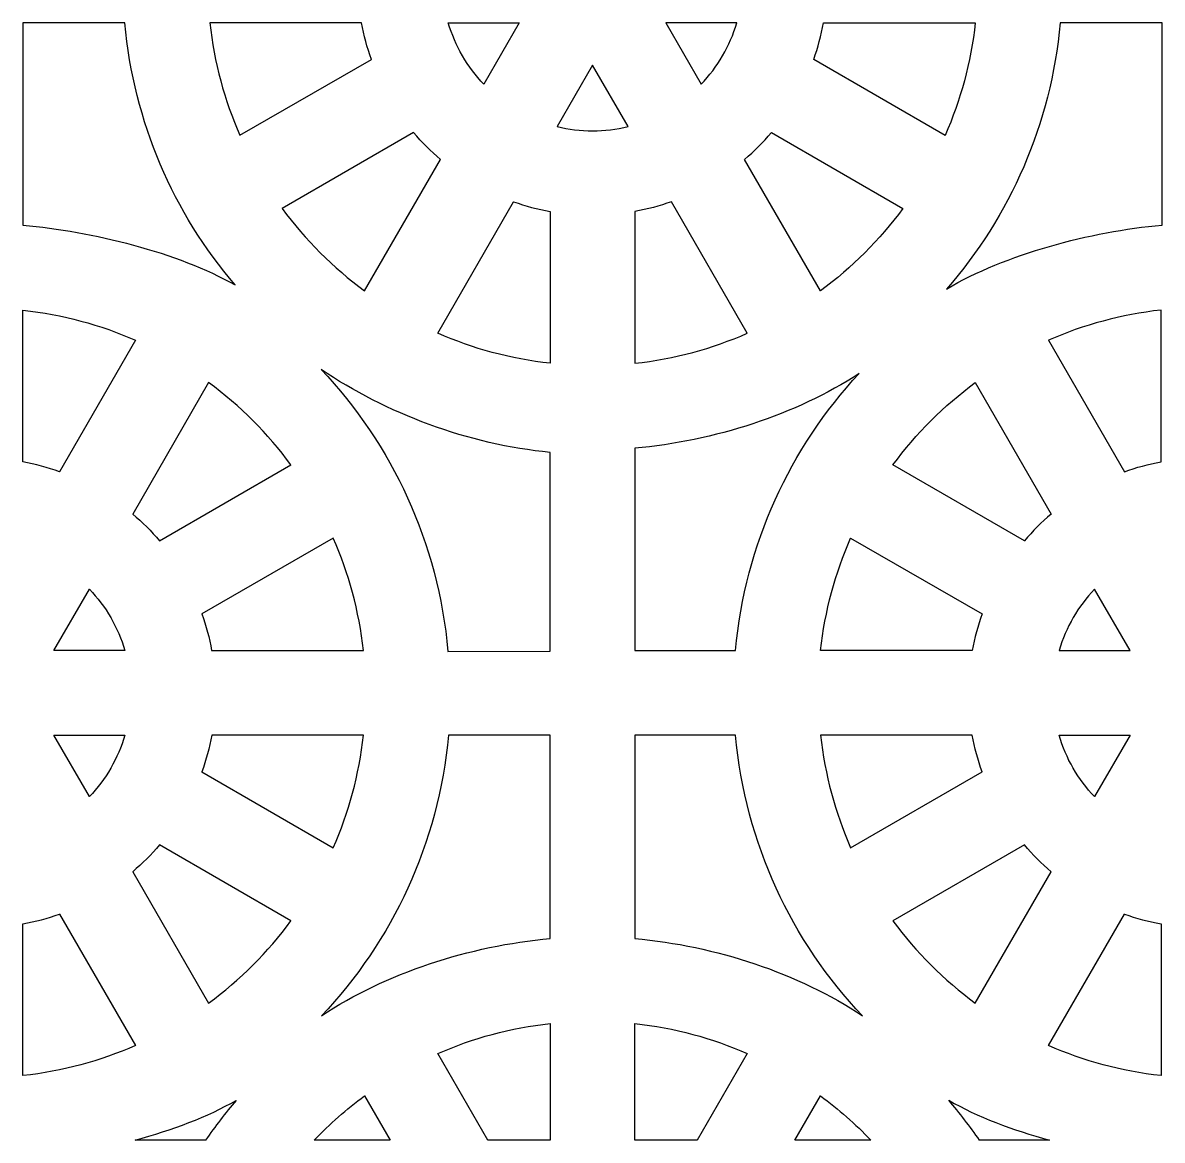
# Model space of a CAD drawing. Header units: centimetres. Extents: x -87 to 87, y -88 to 88.
# Drawn here: x -87.36 to -63.09, y -87.8 to -64.01 of the extents above; entities that cross this region are included whole.
import ezdxf

# ---------------------------------------------------------------- set-up
doc = ezdxf.new("R2010")
doc.units = ezdxf.units.CM
doc.header["$MEASUREMENT"] = 0
doc.layers.add('layer 1', color=7, linetype='Continuous')

msp = doc.modelspace()

# ---------------------------------------------------------------- linework, layer by layer
at = {"layer": 'layer 1', "color": 114}
for points, knots in [([(-87.35884, -64.00595), (-87.35884, -64.00595), (-87.34884, -64.00595), (-87.34884, -64.00595), (-87.34884, -64.00595), (-87.34884, -64.00595), (-85.1849, -64.00595), (-85.1849, -64.00595), (-85.1849, -64.00595), (-84.99561, -66.12703), (-84.1437, -68.05775), (-82.83772, -69.5896), (-82.83772, -69.5896), (-84.05342, -68.89421), (-85.88966, -68.44666), (-87.35626, -68.3159), (-87.35626, -68.3159), (-87.35626, -68.3159), (-87.35546, -64.09248), (-87.35546, -64.09248), (-87.35546, -64.09248), (-87.35546, -64.09248), (-87.35884, -64.00595), (-87.35884, -64.00595)], [0, 0, 0, 0, 0.14285714, 0.14285714, 0.14285714, 0.14285714, 0.28571429, 0.28571429, 0.28571429, 0.28571429, 0.42857143, 0.42857143, 0.42857143, 0.42857143, 0.57142857, 0.57142857, 0.57142857, 0.57142857, 0.71428571, 0.71428571, 0.71428571, 0.71428571, 1, 1, 1, 1]), ([(-83.37601, -64.00595), (-83.37601, -64.00595), (-80.14403, -64.00593), (-80.14403, -64.00593), (-80.14403, -64.00593), (-80.09525, -64.27412), (-80.02519, -64.53489), (-79.93546, -64.78634), (-79.93546, -64.78634), (-79.93546, -64.78634), (-82.73488, -66.4026), (-82.73488, -66.4026), (-82.73488, -66.4026), (-83.06343, -65.6554), (-83.28382, -64.84991), (-83.37601, -64.00595)], [0, 0, 0, 0, 0.2, 0.2, 0.2, 0.2, 0.4, 0.4, 0.4, 0.4, 0.6, 0.6, 0.6, 0.6, 1, 1, 1, 1]), ([(-77.5396, -65.31518), (-77.5396, -65.31518), (-76.78371, -64.00595), (-76.78371, -64.00595), (-76.78371, -64.00595), (-76.78371, -64.00595), (-78.29649, -64.00595), (-78.29649, -64.00595), (-78.29649, -64.00595), (-78.15099, -64.50315), (-77.88797, -64.95028), (-77.5396, -65.31518)], [0, 0, 0, 0, 0.25, 0.25, 0.25, 0.25, 0.5, 0.5, 0.5, 0.5, 1, 1, 1, 1]), ([(-73.66597, -64.00593), (-73.66597, -64.00593), (-72.15323, -64.00595), (-72.15323, -64.00595), (-72.15323, -64.00595), (-72.29874, -64.50318), (-72.56174, -64.95029), (-72.91008, -65.31515), (-72.91008, -65.31515), (-72.91008, -65.31515), (-73.66597, -64.00593), (-73.66597, -64.00593)], [0, 0, 0, 0, 0.25, 0.25, 0.25, 0.25, 0.5, 0.5, 0.5, 0.5, 1, 1, 1, 1]), ([(-67.71476, -66.40262), (-67.38621, -65.65543), (-67.1659, -64.8499), (-67.07372, -64.00595), (-67.07372, -64.00595), (-67.07372, -64.00595), (-70.3057, -64.00595), (-70.3057, -64.00595), (-70.3057, -64.00595), (-70.35446, -64.2741), (-70.42463, -64.53482), (-70.51435, -64.78624), (-70.51435, -64.78624), (-70.51435, -64.78624), (-67.71476, -66.40262), (-67.71476, -66.40262)], [0, 0, 0, 0, 0.2, 0.2, 0.2, 0.2, 0.4, 0.4, 0.4, 0.4, 0.6, 0.6, 0.6, 0.6, 1, 1, 1, 1]), ([(-63.09192, -64.00595), (-63.09192, -64.00595), (-63.09602, -68.31373), (-63.09602, -68.31373), (-63.09602, -68.31373), (-64.6224, -68.44994), (-66.43522, -68.93147), (-67.68673, -69.67625), (-67.68673, -69.67625), (-66.33856, -68.13087), (-65.45773, -66.16724), (-65.26485, -64.00596), (-65.26485, -64.00596), (-65.26485, -64.00596), (-63.09192, -64.00595), (-63.09192, -64.00595)], [0, 0, 0, 0, 0.2, 0.2, 0.2, 0.2, 0.4, 0.4, 0.4, 0.4, 0.6, 0.6, 0.6, 0.6, 1, 1, 1, 1]), ([(-75.98118, -66.21593), (-75.98118, -66.21593), (-75.22485, -64.90592), (-75.22485, -64.90592), (-75.22485, -64.90592), (-75.22485, -64.90592), (-74.46847, -66.21595), (-74.46847, -66.21595), (-74.46847, -66.21595), (-74.96323, -66.33594), (-75.48642, -66.33589), (-75.98118, -66.21593)], [0, 0, 0, 0, 0.25, 0.25, 0.25, 0.25, 0.5, 0.5, 0.5, 0.5, 1, 1, 1, 1]), ([(-80.07959, -69.71455), (-80.74899, -69.22193), (-81.34085, -68.63003), (-81.83348, -67.96063), (-81.83348, -67.96063), (-81.83348, -67.96063), (-79.03423, -66.34448), (-79.03423, -66.34448), (-79.03423, -66.34448), (-78.85958, -66.5497), (-78.66862, -66.74063), (-78.46341, -66.91527), (-78.46341, -66.91527), (-78.46341, -66.91527), (-80.07959, -69.71455), (-80.07959, -69.71455)], [0, 0, 0, 0, 0.2, 0.2, 0.2, 0.2, 0.4, 0.4, 0.4, 0.4, 0.6, 0.6, 0.6, 0.6, 1, 1, 1, 1]), ([(-71.98633, -66.91515), (-71.98633, -66.91515), (-70.37012, -69.71454), (-70.37012, -69.71454), (-70.37012, -69.71454), (-69.70072, -69.22192), (-69.10882, -68.63003), (-68.6162, -67.96063), (-68.6162, -67.96063), (-68.6162, -67.96063), (-71.41556, -66.34437), (-71.41556, -66.34437), (-71.41556, -66.34437), (-71.59019, -66.54957), (-71.78112, -66.74051), (-71.98633, -66.91515)], [0, 0, 0, 0, 0.2, 0.2, 0.2, 0.2, 0.4, 0.4, 0.4, 0.4, 0.6, 0.6, 0.6, 0.6, 1, 1, 1, 1]), ([(-76.90522, -67.81642), (-76.90522, -67.81642), (-78.52143, -70.61575), (-78.52143, -70.61575), (-78.52143, -70.61575), (-77.77423, -70.94431), (-76.96883, -71.16474), (-76.12488, -71.25691), (-76.12488, -71.25691), (-76.12488, -71.25691), (-76.12488, -68.02509), (-76.12488, -68.02509), (-76.12488, -68.02509), (-76.39305, -67.97633), (-76.65378, -67.90615), (-76.90522, -67.81642)], [0, 0, 0, 0, 0.2, 0.2, 0.2, 0.2, 0.4, 0.4, 0.4, 0.4, 0.6, 0.6, 0.6, 0.6, 1, 1, 1, 1]), ([(-74.32488, -71.25699), (-74.32488, -71.25699), (-74.32488, -68.02508), (-74.32488, -68.02508), (-74.32488, -68.02508), (-74.0567, -67.97631), (-73.79594, -67.90614), (-73.54449, -67.8164), (-73.54449, -67.8164), (-73.54449, -67.8164), (-71.92814, -70.61599), (-71.92814, -70.61599), (-71.92814, -70.61599), (-72.67536, -70.94455), (-73.48092, -71.1648), (-74.32488, -71.25699)], [0, 0, 0, 0, 0.2, 0.2, 0.2, 0.2, 0.4, 0.4, 0.4, 0.4, 0.6, 0.6, 0.6, 0.6, 1, 1, 1, 1]), ([(-87.35546, -70.12492), (-87.35546, -70.12492), (-87.35546, -73.35683), (-87.35546, -73.35683), (-87.35546, -73.35683), (-87.08728, -73.4056), (-86.82652, -73.47577), (-86.57507, -73.56551), (-86.57507, -73.56551), (-86.57507, -73.56551), (-84.95872, -70.76592), (-84.95872, -70.76592), (-84.95872, -70.76592), (-85.70594, -70.43736), (-86.5115, -70.21711), (-87.35546, -70.12492)], [0, 0, 0, 0, 0.2, 0.2, 0.2, 0.2, 0.4, 0.4, 0.4, 0.4, 0.6, 0.6, 0.6, 0.6, 1, 1, 1, 1]), ([(-63.11742, -70.12476), (-63.11742, -70.12476), (-63.11739, -73.35672), (-63.11739, -73.35672), (-63.11739, -73.35672), (-63.38559, -73.4055), (-63.64635, -73.47562), (-63.8978, -73.56535), (-63.8978, -73.56535), (-63.8978, -73.56535), (-65.51414, -70.7658), (-65.51414, -70.7658), (-65.51414, -70.7658), (-64.76693, -70.43724), (-63.96138, -70.21692), (-63.11742, -70.12476)], [0, 0, 0, 0, 0.2, 0.2, 0.2, 0.2, 0.4, 0.4, 0.4, 0.4, 0.6, 0.6, 0.6, 0.6, 1, 1, 1, 1]), ([(-76.1283, -77.38805), (-76.1283, -77.38805), (-78.30399, -77.39294), (-78.30399, -77.39294), (-78.30399, -77.39294), (-78.51028, -75.08144), (-79.4949, -72.97902), (-81.00513, -71.38954), (-81.00513, -71.38954), (-79.64026, -72.31463), (-77.85682, -72.99888), (-76.12432, -73.15349), (-76.12432, -73.15349), (-76.12432, -73.15349), (-76.1283, -77.38805), (-76.1283, -77.38805)], [0, 0, 0, 0, 0.2, 0.2, 0.2, 0.2, 0.4, 0.4, 0.4, 0.4, 0.6, 0.6, 0.6, 0.6, 1, 1, 1, 1]), ([(-74.3205, -77.37595), (-74.3205, -77.37595), (-74.32568, -73.06601), (-74.32568, -73.06601), (-74.32568, -73.06601), (-72.64764, -72.91639), (-70.88581, -72.35207), (-69.54924, -71.47628), (-69.54924, -71.47628), (-71.01367, -73.05457), (-71.9749, -75.10628), (-72.17744, -77.37595), (-72.17744, -77.37595), (-72.17744, -77.37595), (-74.3205, -77.37595), (-74.3205, -77.37595)], [0, 0, 0, 0, 0.2, 0.2, 0.2, 0.2, 0.4, 0.4, 0.4, 0.4, 0.6, 0.6, 0.6, 0.6, 1, 1, 1, 1]), ([(-85.01691, -74.46676), (-85.01691, -74.46676), (-83.4007, -71.66737), (-83.4007, -71.66737), (-83.4007, -71.66737), (-82.7313, -72.15999), (-82.1394, -72.75188), (-81.64678, -73.42128), (-81.64678, -73.42128), (-81.64678, -73.42128), (-84.44614, -75.03754), (-84.44614, -75.03754), (-84.44614, -75.03754), (-84.62077, -74.83234), (-84.8117, -74.6414), (-85.01691, -74.46676)], [0, 0, 0, 0, 0.2, 0.2, 0.2, 0.2, 0.4, 0.4, 0.4, 0.4, 0.6, 0.6, 0.6, 0.6, 1, 1, 1, 1]), ([(-67.0721, -71.66731), (-67.74152, -72.15995), (-68.33345, -72.75177), (-68.82607, -73.42116), (-68.82607, -73.42116), (-68.82607, -73.42116), (-66.0267, -75.03737), (-66.0267, -75.03737), (-66.0267, -75.03737), (-65.85206, -74.83217), (-65.66113, -74.64127), (-65.45591, -74.46662), (-65.45591, -74.46662), (-65.45591, -74.46662), (-67.0721, -71.66731), (-67.0721, -71.66731)], [0, 0, 0, 0, 0.2, 0.2, 0.2, 0.2, 0.4, 0.4, 0.4, 0.4, 0.6, 0.6, 0.6, 0.6, 1, 1, 1, 1]), ([(-80.74534, -74.97929), (-80.41679, -75.72648), (-80.19648, -76.53201), (-80.1043, -77.37596), (-80.1043, -77.37596), (-80.1043, -77.37596), (-83.33628, -77.37596), (-83.33628, -77.37596), (-83.33628, -77.37596), (-83.38504, -77.10781), (-83.45521, -76.84709), (-83.54493, -76.59567), (-83.54493, -76.59567), (-83.54493, -76.59567), (-80.74534, -74.97929), (-80.74534, -74.97929)], [0, 0, 0, 0, 0.2, 0.2, 0.2, 0.2, 0.4, 0.4, 0.4, 0.4, 0.6, 0.6, 0.6, 0.6, 1, 1, 1, 1]), ([(-69.72749, -74.97919), (-70.05606, -75.72642), (-70.27639, -76.53196), (-70.36856, -77.37594), (-70.36856, -77.37594), (-70.36856, -77.37594), (-67.13661, -77.37602), (-67.13661, -77.37602), (-67.13661, -77.37602), (-67.08785, -77.10779), (-67.01776, -76.84696), (-66.928, -76.59546), (-66.928, -76.59546), (-66.928, -76.59546), (-69.72749, -74.97919), (-69.72749, -74.97919)], [0, 0, 0, 0, 0.2, 0.2, 0.2, 0.2, 0.4, 0.4, 0.4, 0.4, 0.6, 0.6, 0.6, 0.6, 1, 1, 1, 1]), ([(-86.69655, -77.37598), (-86.69655, -77.37598), (-85.18381, -77.37596), (-85.18381, -77.37596), (-85.18381, -77.37596), (-85.32932, -76.87873), (-85.59232, -76.43162), (-85.94066, -76.06676), (-85.94066, -76.06676), (-85.94066, -76.06676), (-86.69655, -77.37598), (-86.69655, -77.37598)], [0, 0, 0, 0, 0.25, 0.25, 0.25, 0.25, 0.5, 0.5, 0.5, 0.5, 1, 1, 1, 1]), ([(-64.53213, -76.06665), (-64.53213, -76.06665), (-63.77624, -77.37595), (-63.77624, -77.37595), (-63.77624, -77.37595), (-63.77624, -77.37595), (-65.28904, -77.37595), (-65.28904, -77.37595), (-65.28904, -77.37595), (-65.14354, -76.87872), (-64.88052, -76.43158), (-64.53213, -76.06665)], [0, 0, 0, 0, 0.25, 0.25, 0.25, 0.25, 0.5, 0.5, 0.5, 0.5, 1, 1, 1, 1]), ([(-86.6966, -79.17596), (-86.6966, -79.17596), (-85.94066, -80.48526), (-85.94066, -80.48526), (-85.94066, -80.48526), (-85.5923, -80.12037), (-85.32933, -79.67322), (-85.18383, -79.17596), (-85.18383, -79.17596), (-85.18383, -79.17596), (-86.6966, -79.17596), (-86.6966, -79.17596)], [0, 0, 0, 0, 0.25, 0.25, 0.25, 0.25, 0.5, 0.5, 0.5, 0.5, 1, 1, 1, 1]), ([(-80.74533, -81.57272), (-80.74533, -81.57272), (-83.54494, -79.95638), (-83.54494, -79.95638), (-83.54494, -79.95638), (-83.45521, -79.70491), (-83.38486, -79.44418), (-83.33609, -79.17596), (-83.33609, -79.17596), (-83.33609, -79.17596), (-80.1043, -79.17596), (-80.1043, -79.17596), (-80.1043, -79.17596), (-80.19647, -80.01994), (-80.41678, -80.82551), (-80.74533, -81.57272)], [0, 0, 0, 0, 0.2, 0.2, 0.2, 0.2, 0.4, 0.4, 0.4, 0.4, 0.6, 0.6, 0.6, 0.6, 1, 1, 1, 1]), ([(-80.99587, -85.15269), (-79.49082, -83.56443), (-78.50127, -81.48276), (-78.29542, -79.17596), (-78.29542, -79.17596), (-78.29542, -79.17596), (-76.12488, -79.17595), (-76.12488, -79.17595), (-76.12488, -79.17595), (-76.12488, -79.17595), (-76.12489, -83.50688), (-76.12489, -83.50688), (-76.12489, -83.50688), (-77.83823, -83.65978), (-79.64087, -84.24503), (-80.99587, -85.15269)], [0, 0, 0, 0, 0.2, 0.2, 0.2, 0.2, 0.4, 0.4, 0.4, 0.4, 0.6, 0.6, 0.6, 0.6, 1, 1, 1, 1]), ([(-72.17744, -79.17595), (-71.97158, -81.48284), (-70.98188, -83.56456), (-69.47669, -85.15286), (-69.47669, -85.15286), (-70.83178, -84.24509), (-72.61143, -83.65979), (-74.32488, -83.50689), (-74.32488, -83.50689), (-74.32488, -83.50689), (-74.32488, -79.17595), (-74.32488, -79.17595), (-74.32488, -79.17595), (-74.32488, -79.17595), (-72.17744, -79.17595), (-72.17744, -79.17595)], [0, 0, 0, 0, 0.2, 0.2, 0.2, 0.2, 0.4, 0.4, 0.4, 0.4, 0.6, 0.6, 0.6, 0.6, 1, 1, 1, 1]), ([(-70.36855, -79.17595), (-70.36855, -79.17595), (-67.13657, -79.17593), (-67.13657, -79.17593), (-67.13657, -79.17593), (-67.08779, -79.44412), (-67.01773, -79.70489), (-66.928, -79.95634), (-66.928, -79.95634), (-66.928, -79.95634), (-69.72742, -81.5726), (-69.72742, -81.5726), (-69.72742, -81.5726), (-70.05597, -80.8254), (-70.27636, -80.01991), (-70.36855, -79.17595)], [0, 0, 0, 0, 0.2, 0.2, 0.2, 0.2, 0.4, 0.4, 0.4, 0.4, 0.6, 0.6, 0.6, 0.6, 1, 1, 1, 1]), ([(-64.53214, -80.48518), (-64.53214, -80.48518), (-63.77625, -79.17595), (-63.77625, -79.17595), (-63.77625, -79.17595), (-63.77625, -79.17595), (-65.28903, -79.17595), (-65.28903, -79.17595), (-65.28903, -79.17595), (-65.14353, -79.67315), (-64.88051, -80.12028), (-64.53214, -80.48518)], [0, 0, 0, 0, 0.25, 0.25, 0.25, 0.25, 0.5, 0.5, 0.5, 0.5, 1, 1, 1, 1]), ([(-81.64685, -83.13069), (-82.13947, -83.80012), (-82.73149, -84.39161), (-83.40092, -84.88427), (-83.40092, -84.88427), (-83.40092, -84.88427), (-85.01692, -82.08528), (-85.01692, -82.08528), (-85.01692, -82.08528), (-84.81172, -81.91065), (-84.6208, -81.71973), (-84.44616, -81.51452), (-84.44616, -81.51452), (-84.44616, -81.51452), (-81.64685, -83.13069), (-81.64685, -83.13069)], [0, 0, 0, 0, 0.2, 0.2, 0.2, 0.2, 0.4, 0.4, 0.4, 0.4, 0.6, 0.6, 0.6, 0.6, 1, 1, 1, 1]), ([(-67.07213, -84.88455), (-67.74153, -84.39193), (-68.33339, -83.80003), (-68.82602, -83.13063), (-68.82602, -83.13063), (-68.82602, -83.13063), (-66.02677, -81.51448), (-66.02677, -81.51448), (-66.02677, -81.51448), (-65.85212, -81.7197), (-65.66116, -81.91063), (-65.45595, -82.08527), (-65.45595, -82.08527), (-65.45595, -82.08527), (-67.07213, -84.88455), (-67.07213, -84.88455)], [0, 0, 0, 0, 0.2, 0.2, 0.2, 0.2, 0.4, 0.4, 0.4, 0.4, 0.6, 0.6, 0.6, 0.6, 1, 1, 1, 1]), ([(-86.57505, -82.98649), (-86.82651, -83.07622), (-87.08728, -83.14641), (-87.35549, -83.19519), (-87.35549, -83.19519), (-87.35549, -83.19519), (-87.35546, -86.42715), (-87.35546, -86.42715), (-87.35546, -86.42715), (-86.5115, -86.33498), (-85.70608, -86.11438), (-84.95886, -85.78582), (-84.95886, -85.78582), (-84.95886, -85.78582), (-86.57505, -82.98649), (-86.57505, -82.98649)], [0, 0, 0, 0, 0.2, 0.2, 0.2, 0.2, 0.4, 0.4, 0.4, 0.4, 0.6, 0.6, 0.6, 0.6, 1, 1, 1, 1]), ([(-63.89776, -82.98642), (-63.89776, -82.98642), (-65.51397, -85.78575), (-65.51397, -85.78575), (-65.51397, -85.78575), (-64.76677, -86.11431), (-63.96137, -86.33474), (-63.11742, -86.42691), (-63.11742, -86.42691), (-63.11742, -86.42691), (-63.11742, -83.19509), (-63.11742, -83.19509), (-63.11742, -83.19509), (-63.38559, -83.14633), (-63.64632, -83.07615), (-63.89776, -82.98642)], [0, 0, 0, 0, 0.2, 0.2, 0.2, 0.2, 0.4, 0.4, 0.4, 0.4, 0.6, 0.6, 0.6, 0.6, 1, 1, 1, 1]), ([(-77.45614, -87.80219), (-77.45614, -87.80219), (-76.12485, -87.80218), (-76.12485, -87.80218), (-76.12485, -87.80218), (-76.12485, -87.80218), (-76.12488, -85.31576), (-76.12488, -85.31576), (-76.12488, -85.31576), (-76.96884, -85.40792), (-77.77439, -85.62824), (-78.5216, -85.9568), (-78.5216, -85.9568), (-78.5216, -85.9568), (-77.45614, -87.80219), (-77.45614, -87.80219)], [0, 0, 0, 0, 0.2, 0.2, 0.2, 0.2, 0.4, 0.4, 0.4, 0.4, 0.6, 0.6, 0.6, 0.6, 1, 1, 1, 1]), ([(-74.32489, -87.80218), (-74.32489, -87.80218), (-72.99353, -87.80219), (-72.99353, -87.80219), (-72.99353, -87.80219), (-72.99353, -87.80219), (-71.92828, -85.95709), (-71.92828, -85.95709), (-71.92828, -85.95709), (-72.6755, -85.62853), (-73.48092, -85.40793), (-74.32488, -85.31576), (-74.32488, -85.31576), (-74.32488, -85.31576), (-74.32489, -87.80218), (-74.32489, -87.80218)], [0, 0, 0, 0, 0.2, 0.2, 0.2, 0.2, 0.4, 0.4, 0.4, 0.4, 0.6, 0.6, 0.6, 0.6, 1, 1, 1, 1]), ([(-81.15311, -87.80218), (-81.15311, -87.80218), (-79.5346, -87.80218), (-79.5346, -87.80218), (-79.5346, -87.80218), (-79.5346, -87.80218), (-80.07956, -86.85831), (-80.07956, -86.85831), (-80.07956, -86.85831), (-80.4644, -87.14152), (-80.82364, -87.45753), (-81.15311, -87.80218)], [0, 0, 0, 0, 0.25, 0.25, 0.25, 0.25, 0.5, 0.5, 0.5, 0.5, 1, 1, 1, 1]), ([(-70.91509, -87.80219), (-70.91509, -87.80219), (-69.29686, -87.80218), (-69.29686, -87.80218), (-69.29686, -87.80218), (-69.62633, -87.45766), (-69.98555, -87.14182), (-70.37034, -86.85864), (-70.37034, -86.85864), (-70.37034, -86.85864), (-70.91509, -87.80219), (-70.91509, -87.80219)], [0, 0, 0, 0, 0.25, 0.25, 0.25, 0.25, 0.5, 0.5, 0.5, 0.5, 1, 1, 1, 1]), ([(-84.96744, -87.80219), (-84.96744, -87.80219), (-83.46625, -87.80218), (-83.46625, -87.80218), (-83.46625, -87.80218), (-83.26317, -87.50733), (-83.04467, -87.22391), (-82.81194, -86.95309), (-82.81194, -86.95309), (-83.41625, -87.30026), (-84.17575, -87.58614), (-84.96744, -87.80219)], [0, 0, 0, 0, 0.25, 0.25, 0.25, 0.25, 0.5, 0.5, 0.5, 0.5, 1, 1, 1, 1]), ([(-66.98345, -87.80218), (-66.98345, -87.80218), (-65.49335, -87.80219), (-65.49335, -87.80219), (-65.49335, -87.80219), (-66.27951, -87.58608), (-67.03352, -87.30013), (-67.63799, -86.95284), (-67.63799, -86.95284), (-67.40517, -87.22373), (-67.18659, -87.50724), (-66.98345, -87.80218)], [0, 0, 0, 0, 0.25, 0.25, 0.25, 0.25, 0.5, 0.5, 0.5, 0.5, 1, 1, 1, 1])]:
    msp.add_open_spline(points, degree=3, knots=knots, dxfattribs=at)
at = {"layer": 'layer 1', "color": 250, "lineweight": 9}
for points, knots in [([(-87.35884, -64.00595), (-87.35884, -64.00595), (-87.34884, -64.00595), (-87.34884, -64.00595), (-87.34884, -64.00595), (-87.34884, -64.00595), (-85.1849, -64.00595), (-85.1849, -64.00595), (-85.1849, -64.00595), (-84.99561, -66.12703), (-84.1437, -68.05775), (-82.83772, -69.5896), (-82.83772, -69.5896), (-84.05342, -68.89421), (-85.88966, -68.44666), (-87.35626, -68.3159), (-87.35626, -68.3159), (-87.35626, -68.3159), (-87.35546, -64.09248), (-87.35546, -64.09248)], [0, 0, 0, 0, 0.16666667, 0.16666667, 0.16666667, 0.16666667, 0.33333333, 0.33333333, 0.33333333, 0.33333333, 0.5, 0.5, 0.5, 0.5, 0.66666667, 0.66666667, 0.66666667, 0.66666667, 1, 1, 1, 1]), ([(-83.37601, -64.00595), (-83.37601, -64.00595), (-80.14403, -64.00593), (-80.14403, -64.00593), (-80.14403, -64.00593), (-80.09525, -64.27412), (-80.02519, -64.53489), (-79.93546, -64.78634), (-79.93546, -64.78634), (-79.93546, -64.78634), (-82.73488, -66.4026), (-82.73488, -66.4026), (-82.73488, -66.4026), (-83.06343, -65.6554), (-83.28382, -64.84991), (-83.37601, -64.00595)], [0, 0, 0, 0, 0.2, 0.2, 0.2, 0.2, 0.4, 0.4, 0.4, 0.4, 0.6, 0.6, 0.6, 0.6, 1, 1, 1, 1]), ([(-77.5396, -65.31518), (-77.5396, -65.31518), (-76.78371, -64.00595), (-76.78371, -64.00595), (-76.78371, -64.00595), (-76.78371, -64.00595), (-78.29649, -64.00595), (-78.29649, -64.00595), (-78.29649, -64.00595), (-78.15099, -64.50315), (-77.88797, -64.95028), (-77.5396, -65.31518)], [0, 0, 0, 0, 0.25, 0.25, 0.25, 0.25, 0.5, 0.5, 0.5, 0.5, 1, 1, 1, 1]), ([(-73.66597, -64.00593), (-73.66597, -64.00593), (-72.15323, -64.00595), (-72.15323, -64.00595), (-72.15323, -64.00595), (-72.29874, -64.50318), (-72.56174, -64.95029), (-72.91008, -65.31515), (-72.91008, -65.31515), (-72.91008, -65.31515), (-73.66597, -64.00593), (-73.66597, -64.00593)], [0, 0, 0, 0, 0.25, 0.25, 0.25, 0.25, 0.5, 0.5, 0.5, 0.5, 1, 1, 1, 1]), ([(-67.71476, -66.40262), (-67.38621, -65.65543), (-67.1659, -64.8499), (-67.07372, -64.00595), (-67.07372, -64.00595), (-67.07372, -64.00595), (-70.3057, -64.00595), (-70.3057, -64.00595), (-70.3057, -64.00595), (-70.35446, -64.2741), (-70.42463, -64.53482), (-70.51435, -64.78624), (-70.51435, -64.78624), (-70.51435, -64.78624), (-67.71476, -66.40262), (-67.71476, -66.40262)], [0, 0, 0, 0, 0.2, 0.2, 0.2, 0.2, 0.4, 0.4, 0.4, 0.4, 0.6, 0.6, 0.6, 0.6, 1, 1, 1, 1]), ([(-63.09192, -64.00595), (-63.09192, -64.00595), (-63.09602, -68.31373), (-63.09602, -68.31373), (-63.09602, -68.31373), (-64.6224, -68.44994), (-66.43522, -68.93147), (-67.68673, -69.67625), (-67.68673, -69.67625), (-66.33856, -68.13087), (-65.45773, -66.16724), (-65.26485, -64.00596), (-65.26485, -64.00596), (-65.26485, -64.00596), (-63.09192, -64.00595), (-63.09192, -64.00595)], [0, 0, 0, 0, 0.2, 0.2, 0.2, 0.2, 0.4, 0.4, 0.4, 0.4, 0.6, 0.6, 0.6, 0.6, 1, 1, 1, 1]), ([(-75.98118, -66.21593), (-75.98118, -66.21593), (-75.22485, -64.90592), (-75.22485, -64.90592), (-75.22485, -64.90592), (-75.22485, -64.90592), (-74.46847, -66.21595), (-74.46847, -66.21595), (-74.46847, -66.21595), (-74.96323, -66.33594), (-75.48642, -66.33589), (-75.98118, -66.21593)], [0, 0, 0, 0, 0.25, 0.25, 0.25, 0.25, 0.5, 0.5, 0.5, 0.5, 1, 1, 1, 1]), ([(-80.07959, -69.71455), (-80.74899, -69.22193), (-81.34085, -68.63003), (-81.83348, -67.96063), (-81.83348, -67.96063), (-81.83348, -67.96063), (-79.03423, -66.34448), (-79.03423, -66.34448), (-79.03423, -66.34448), (-78.85958, -66.5497), (-78.66862, -66.74063), (-78.46341, -66.91527), (-78.46341, -66.91527), (-78.46341, -66.91527), (-80.07959, -69.71455), (-80.07959, -69.71455)], [0, 0, 0, 0, 0.2, 0.2, 0.2, 0.2, 0.4, 0.4, 0.4, 0.4, 0.6, 0.6, 0.6, 0.6, 1, 1, 1, 1]), ([(-71.98633, -66.91515), (-71.98633, -66.91515), (-70.37012, -69.71454), (-70.37012, -69.71454), (-70.37012, -69.71454), (-69.70072, -69.22192), (-69.10882, -68.63003), (-68.6162, -67.96063), (-68.6162, -67.96063), (-68.6162, -67.96063), (-71.41556, -66.34437), (-71.41556, -66.34437), (-71.41556, -66.34437), (-71.59019, -66.54957), (-71.78112, -66.74051), (-71.98633, -66.91515)], [0, 0, 0, 0, 0.2, 0.2, 0.2, 0.2, 0.4, 0.4, 0.4, 0.4, 0.6, 0.6, 0.6, 0.6, 1, 1, 1, 1]), ([(-76.90522, -67.81642), (-76.90522, -67.81642), (-78.52143, -70.61575), (-78.52143, -70.61575), (-78.52143, -70.61575), (-77.77423, -70.94431), (-76.96883, -71.16474), (-76.12488, -71.25691), (-76.12488, -71.25691), (-76.12488, -71.25691), (-76.12488, -68.02509), (-76.12488, -68.02509), (-76.12488, -68.02509), (-76.39305, -67.97633), (-76.65378, -67.90615), (-76.90522, -67.81642)], [0, 0, 0, 0, 0.2, 0.2, 0.2, 0.2, 0.4, 0.4, 0.4, 0.4, 0.6, 0.6, 0.6, 0.6, 1, 1, 1, 1]), ([(-74.32488, -71.25699), (-74.32488, -71.25699), (-74.32488, -68.02508), (-74.32488, -68.02508), (-74.32488, -68.02508), (-74.0567, -67.97631), (-73.79594, -67.90614), (-73.54449, -67.8164), (-73.54449, -67.8164), (-73.54449, -67.8164), (-71.92814, -70.61599), (-71.92814, -70.61599), (-71.92814, -70.61599), (-72.67536, -70.94455), (-73.48092, -71.1648), (-74.32488, -71.25699)], [0, 0, 0, 0, 0.2, 0.2, 0.2, 0.2, 0.4, 0.4, 0.4, 0.4, 0.6, 0.6, 0.6, 0.6, 1, 1, 1, 1]), ([(-87.35546, -70.12492), (-87.35546, -70.12492), (-87.35546, -73.35683), (-87.35546, -73.35683), (-87.35546, -73.35683), (-87.08728, -73.4056), (-86.82652, -73.47577), (-86.57507, -73.56551), (-86.57507, -73.56551), (-86.57507, -73.56551), (-84.95872, -70.76592), (-84.95872, -70.76592), (-84.95872, -70.76592), (-85.70594, -70.43736), (-86.5115, -70.21711), (-87.35546, -70.12492)], [0, 0, 0, 0, 0.2, 0.2, 0.2, 0.2, 0.4, 0.4, 0.4, 0.4, 0.6, 0.6, 0.6, 0.6, 1, 1, 1, 1]), ([(-63.11742, -70.12476), (-63.11742, -70.12476), (-63.11739, -73.35672), (-63.11739, -73.35672), (-63.11739, -73.35672), (-63.38559, -73.4055), (-63.64635, -73.47562), (-63.8978, -73.56535), (-63.8978, -73.56535), (-63.8978, -73.56535), (-65.51414, -70.7658), (-65.51414, -70.7658), (-65.51414, -70.7658), (-64.76693, -70.43724), (-63.96138, -70.21692), (-63.11742, -70.12476)], [0, 0, 0, 0, 0.2, 0.2, 0.2, 0.2, 0.4, 0.4, 0.4, 0.4, 0.6, 0.6, 0.6, 0.6, 1, 1, 1, 1]), ([(-76.1283, -77.38805), (-76.1283, -77.38805), (-78.30399, -77.39294), (-78.30399, -77.39294), (-78.30399, -77.39294), (-78.51028, -75.08144), (-79.4949, -72.97902), (-81.00513, -71.38954), (-81.00513, -71.38954), (-79.64026, -72.31463), (-77.85682, -72.99888), (-76.12432, -73.15349), (-76.12432, -73.15349), (-76.12432, -73.15349), (-76.1283, -77.38805), (-76.1283, -77.38805)], [0, 0, 0, 0, 0.2, 0.2, 0.2, 0.2, 0.4, 0.4, 0.4, 0.4, 0.6, 0.6, 0.6, 0.6, 1, 1, 1, 1]), ([(-74.3205, -77.37595), (-74.3205, -77.37595), (-74.32568, -73.06601), (-74.32568, -73.06601), (-74.32568, -73.06601), (-72.64764, -72.91639), (-70.88581, -72.35207), (-69.54924, -71.47628), (-69.54924, -71.47628), (-71.01367, -73.05457), (-71.9749, -75.10628), (-72.17744, -77.37595), (-72.17744, -77.37595), (-72.17744, -77.37595), (-74.3205, -77.37595), (-74.3205, -77.37595)], [0, 0, 0, 0, 0.2, 0.2, 0.2, 0.2, 0.4, 0.4, 0.4, 0.4, 0.6, 0.6, 0.6, 0.6, 1, 1, 1, 1]), ([(-85.01691, -74.46676), (-85.01691, -74.46676), (-83.4007, -71.66737), (-83.4007, -71.66737), (-83.4007, -71.66737), (-82.7313, -72.15999), (-82.1394, -72.75188), (-81.64678, -73.42128), (-81.64678, -73.42128), (-81.64678, -73.42128), (-84.44614, -75.03754), (-84.44614, -75.03754), (-84.44614, -75.03754), (-84.62077, -74.83234), (-84.8117, -74.6414), (-85.01691, -74.46676)], [0, 0, 0, 0, 0.2, 0.2, 0.2, 0.2, 0.4, 0.4, 0.4, 0.4, 0.6, 0.6, 0.6, 0.6, 1, 1, 1, 1]), ([(-67.0721, -71.66731), (-67.74152, -72.15995), (-68.33345, -72.75177), (-68.82607, -73.42116), (-68.82607, -73.42116), (-68.82607, -73.42116), (-66.0267, -75.03737), (-66.0267, -75.03737), (-66.0267, -75.03737), (-65.85206, -74.83217), (-65.66113, -74.64127), (-65.45591, -74.46662), (-65.45591, -74.46662), (-65.45591, -74.46662), (-67.0721, -71.66731), (-67.0721, -71.66731)], [0, 0, 0, 0, 0.2, 0.2, 0.2, 0.2, 0.4, 0.4, 0.4, 0.4, 0.6, 0.6, 0.6, 0.6, 1, 1, 1, 1]), ([(-80.74534, -74.97929), (-80.41679, -75.72648), (-80.19648, -76.53201), (-80.1043, -77.37596), (-80.1043, -77.37596), (-80.1043, -77.37596), (-83.33628, -77.37596), (-83.33628, -77.37596), (-83.33628, -77.37596), (-83.38504, -77.10781), (-83.45521, -76.84709), (-83.54493, -76.59567), (-83.54493, -76.59567), (-83.54493, -76.59567), (-80.74534, -74.97929), (-80.74534, -74.97929)], [0, 0, 0, 0, 0.2, 0.2, 0.2, 0.2, 0.4, 0.4, 0.4, 0.4, 0.6, 0.6, 0.6, 0.6, 1, 1, 1, 1]), ([(-69.72749, -74.97919), (-70.05606, -75.72642), (-70.27639, -76.53196), (-70.36856, -77.37594), (-70.36856, -77.37594), (-70.36856, -77.37594), (-67.13661, -77.37602), (-67.13661, -77.37602), (-67.13661, -77.37602), (-67.08785, -77.10779), (-67.01776, -76.84696), (-66.928, -76.59546), (-66.928, -76.59546), (-66.928, -76.59546), (-69.72749, -74.97919), (-69.72749, -74.97919)], [0, 0, 0, 0, 0.2, 0.2, 0.2, 0.2, 0.4, 0.4, 0.4, 0.4, 0.6, 0.6, 0.6, 0.6, 1, 1, 1, 1]), ([(-86.69655, -77.37598), (-86.69655, -77.37598), (-85.18381, -77.37596), (-85.18381, -77.37596), (-85.18381, -77.37596), (-85.32932, -76.87873), (-85.59232, -76.43162), (-85.94066, -76.06676), (-85.94066, -76.06676), (-85.94066, -76.06676), (-86.69655, -77.37598), (-86.69655, -77.37598)], [0, 0, 0, 0, 0.25, 0.25, 0.25, 0.25, 0.5, 0.5, 0.5, 0.5, 1, 1, 1, 1]), ([(-64.53213, -76.06665), (-64.53213, -76.06665), (-63.77624, -77.37595), (-63.77624, -77.37595), (-63.77624, -77.37595), (-63.77624, -77.37595), (-65.28904, -77.37595), (-65.28904, -77.37595), (-65.28904, -77.37595), (-65.14354, -76.87872), (-64.88052, -76.43158), (-64.53213, -76.06665)], [0, 0, 0, 0, 0.25, 0.25, 0.25, 0.25, 0.5, 0.5, 0.5, 0.5, 1, 1, 1, 1]), ([(-86.6966, -79.17596), (-86.6966, -79.17596), (-85.94066, -80.48526), (-85.94066, -80.48526), (-85.94066, -80.48526), (-85.5923, -80.12037), (-85.32933, -79.67322), (-85.18383, -79.17596), (-85.18383, -79.17596), (-85.18383, -79.17596), (-86.6966, -79.17596), (-86.6966, -79.17596)], [0, 0, 0, 0, 0.25, 0.25, 0.25, 0.25, 0.5, 0.5, 0.5, 0.5, 1, 1, 1, 1]), ([(-80.74533, -81.57272), (-80.74533, -81.57272), (-83.54494, -79.95638), (-83.54494, -79.95638), (-83.54494, -79.95638), (-83.45521, -79.70491), (-83.38486, -79.44418), (-83.33609, -79.17596), (-83.33609, -79.17596), (-83.33609, -79.17596), (-80.1043, -79.17596), (-80.1043, -79.17596), (-80.1043, -79.17596), (-80.19647, -80.01994), (-80.41678, -80.82551), (-80.74533, -81.57272)], [0, 0, 0, 0, 0.2, 0.2, 0.2, 0.2, 0.4, 0.4, 0.4, 0.4, 0.6, 0.6, 0.6, 0.6, 1, 1, 1, 1]), ([(-80.99587, -85.15269), (-79.49082, -83.56443), (-78.50127, -81.48276), (-78.29542, -79.17596), (-78.29542, -79.17596), (-78.29542, -79.17596), (-76.12488, -79.17595), (-76.12488, -79.17595), (-76.12488, -79.17595), (-76.12488, -79.17595), (-76.12489, -83.50688), (-76.12489, -83.50688), (-76.12489, -83.50688), (-77.83823, -83.65978), (-79.64087, -84.24503), (-80.99587, -85.15269)], [0, 0, 0, 0, 0.2, 0.2, 0.2, 0.2, 0.4, 0.4, 0.4, 0.4, 0.6, 0.6, 0.6, 0.6, 1, 1, 1, 1]), ([(-72.17744, -79.17595), (-71.97158, -81.48284), (-70.98188, -83.56456), (-69.47669, -85.15286), (-69.47669, -85.15286), (-70.83178, -84.24509), (-72.61143, -83.65979), (-74.32488, -83.50689), (-74.32488, -83.50689), (-74.32488, -83.50689), (-74.32488, -79.17595), (-74.32488, -79.17595), (-74.32488, -79.17595), (-74.32488, -79.17595), (-72.17744, -79.17595), (-72.17744, -79.17595)], [0, 0, 0, 0, 0.2, 0.2, 0.2, 0.2, 0.4, 0.4, 0.4, 0.4, 0.6, 0.6, 0.6, 0.6, 1, 1, 1, 1]), ([(-70.36855, -79.17595), (-70.36855, -79.17595), (-67.13657, -79.17593), (-67.13657, -79.17593), (-67.13657, -79.17593), (-67.08779, -79.44412), (-67.01773, -79.70489), (-66.928, -79.95634), (-66.928, -79.95634), (-66.928, -79.95634), (-69.72742, -81.5726), (-69.72742, -81.5726), (-69.72742, -81.5726), (-70.05597, -80.8254), (-70.27636, -80.01991), (-70.36855, -79.17595)], [0, 0, 0, 0, 0.2, 0.2, 0.2, 0.2, 0.4, 0.4, 0.4, 0.4, 0.6, 0.6, 0.6, 0.6, 1, 1, 1, 1]), ([(-64.53214, -80.48518), (-64.53214, -80.48518), (-63.77625, -79.17595), (-63.77625, -79.17595), (-63.77625, -79.17595), (-63.77625, -79.17595), (-65.28903, -79.17595), (-65.28903, -79.17595), (-65.28903, -79.17595), (-65.14353, -79.67315), (-64.88051, -80.12028), (-64.53214, -80.48518)], [0, 0, 0, 0, 0.25, 0.25, 0.25, 0.25, 0.5, 0.5, 0.5, 0.5, 1, 1, 1, 1]), ([(-81.64685, -83.13069), (-82.13947, -83.80012), (-82.73149, -84.39161), (-83.40092, -84.88427), (-83.40092, -84.88427), (-83.40092, -84.88427), (-85.01692, -82.08528), (-85.01692, -82.08528), (-85.01692, -82.08528), (-84.81172, -81.91065), (-84.6208, -81.71973), (-84.44616, -81.51452), (-84.44616, -81.51452), (-84.44616, -81.51452), (-81.64685, -83.13069), (-81.64685, -83.13069)], [0, 0, 0, 0, 0.2, 0.2, 0.2, 0.2, 0.4, 0.4, 0.4, 0.4, 0.6, 0.6, 0.6, 0.6, 1, 1, 1, 1]), ([(-67.07213, -84.88455), (-67.74153, -84.39193), (-68.33339, -83.80003), (-68.82602, -83.13063), (-68.82602, -83.13063), (-68.82602, -83.13063), (-66.02677, -81.51448), (-66.02677, -81.51448), (-66.02677, -81.51448), (-65.85212, -81.7197), (-65.66116, -81.91063), (-65.45595, -82.08527), (-65.45595, -82.08527), (-65.45595, -82.08527), (-67.07213, -84.88455), (-67.07213, -84.88455)], [0, 0, 0, 0, 0.2, 0.2, 0.2, 0.2, 0.4, 0.4, 0.4, 0.4, 0.6, 0.6, 0.6, 0.6, 1, 1, 1, 1]), ([(-86.57505, -82.98649), (-86.82651, -83.07622), (-87.08728, -83.14641), (-87.35549, -83.19519), (-87.35549, -83.19519), (-87.35549, -83.19519), (-87.35546, -86.42715), (-87.35546, -86.42715), (-87.35546, -86.42715), (-86.5115, -86.33498), (-85.70608, -86.11438), (-84.95886, -85.78582), (-84.95886, -85.78582), (-84.95886, -85.78582), (-86.57505, -82.98649), (-86.57505, -82.98649)], [0, 0, 0, 0, 0.2, 0.2, 0.2, 0.2, 0.4, 0.4, 0.4, 0.4, 0.6, 0.6, 0.6, 0.6, 1, 1, 1, 1]), ([(-63.89776, -82.98642), (-63.89776, -82.98642), (-65.51397, -85.78575), (-65.51397, -85.78575), (-65.51397, -85.78575), (-64.76677, -86.11431), (-63.96137, -86.33474), (-63.11742, -86.42691), (-63.11742, -86.42691), (-63.11742, -86.42691), (-63.11742, -83.19509), (-63.11742, -83.19509), (-63.11742, -83.19509), (-63.38559, -83.14633), (-63.64632, -83.07615), (-63.89776, -82.98642)], [0, 0, 0, 0, 0.2, 0.2, 0.2, 0.2, 0.4, 0.4, 0.4, 0.4, 0.6, 0.6, 0.6, 0.6, 1, 1, 1, 1]), ([(-77.45614, -87.80219), (-77.45614, -87.80219), (-76.12485, -87.80218), (-76.12485, -87.80218), (-76.12485, -87.80218), (-76.12485, -87.80218), (-76.12488, -85.31576), (-76.12488, -85.31576), (-76.12488, -85.31576), (-76.96884, -85.40792), (-77.77439, -85.62824), (-78.5216, -85.9568), (-78.5216, -85.9568), (-78.5216, -85.9568), (-77.45614, -87.80219), (-77.45614, -87.80219)], [0, 0, 0, 0, 0.2, 0.2, 0.2, 0.2, 0.4, 0.4, 0.4, 0.4, 0.6, 0.6, 0.6, 0.6, 1, 1, 1, 1]), ([(-74.32489, -87.80218), (-74.32489, -87.80218), (-72.99353, -87.80219), (-72.99353, -87.80219), (-72.99353, -87.80219), (-72.99353, -87.80219), (-71.92828, -85.95709), (-71.92828, -85.95709), (-71.92828, -85.95709), (-72.6755, -85.62853), (-73.48092, -85.40793), (-74.32488, -85.31576), (-74.32488, -85.31576), (-74.32488, -85.31576), (-74.32489, -87.80218), (-74.32489, -87.80218)], [0, 0, 0, 0, 0.2, 0.2, 0.2, 0.2, 0.4, 0.4, 0.4, 0.4, 0.6, 0.6, 0.6, 0.6, 1, 1, 1, 1]), ([(-81.15311, -87.80218), (-81.15311, -87.80218), (-79.5346, -87.80218), (-79.5346, -87.80218), (-79.5346, -87.80218), (-79.5346, -87.80218), (-80.07956, -86.85831), (-80.07956, -86.85831), (-80.07956, -86.85831), (-80.4644, -87.14152), (-80.82364, -87.45753), (-81.15311, -87.80218)], [0, 0, 0, 0, 0.25, 0.25, 0.25, 0.25, 0.5, 0.5, 0.5, 0.5, 1, 1, 1, 1]), ([(-70.91509, -87.80219), (-70.91509, -87.80219), (-69.29686, -87.80218), (-69.29686, -87.80218), (-69.29686, -87.80218), (-69.62633, -87.45766), (-69.98555, -87.14182), (-70.37034, -86.85864), (-70.37034, -86.85864), (-70.37034, -86.85864), (-70.91509, -87.80219), (-70.91509, -87.80219)], [0, 0, 0, 0, 0.25, 0.25, 0.25, 0.25, 0.5, 0.5, 0.5, 0.5, 1, 1, 1, 1]), ([(-84.96744, -87.80219), (-84.96744, -87.80219), (-83.46625, -87.80218), (-83.46625, -87.80218), (-83.46625, -87.80218), (-83.26317, -87.50733), (-83.04467, -87.22391), (-82.81194, -86.95309), (-82.81194, -86.95309), (-83.41625, -87.30026), (-84.17575, -87.58614), (-84.96744, -87.80219)], [0, 0, 0, 0, 0.25, 0.25, 0.25, 0.25, 0.5, 0.5, 0.5, 0.5, 1, 1, 1, 1]), ([(-66.98345, -87.80218), (-66.98345, -87.80218), (-65.49335, -87.80219), (-65.49335, -87.80219), (-65.49335, -87.80219), (-66.27951, -87.58608), (-67.03352, -87.30013), (-67.63799, -86.95284), (-67.63799, -86.95284), (-67.40517, -87.22373), (-67.18659, -87.50724), (-66.98345, -87.80218)], [0, 0, 0, 0, 0.25, 0.25, 0.25, 0.25, 0.5, 0.5, 0.5, 0.5, 1, 1, 1, 1])]:
    msp.add_open_spline(points, degree=3, knots=knots, dxfattribs=at)

doc.saveas('drawing.dxf')
